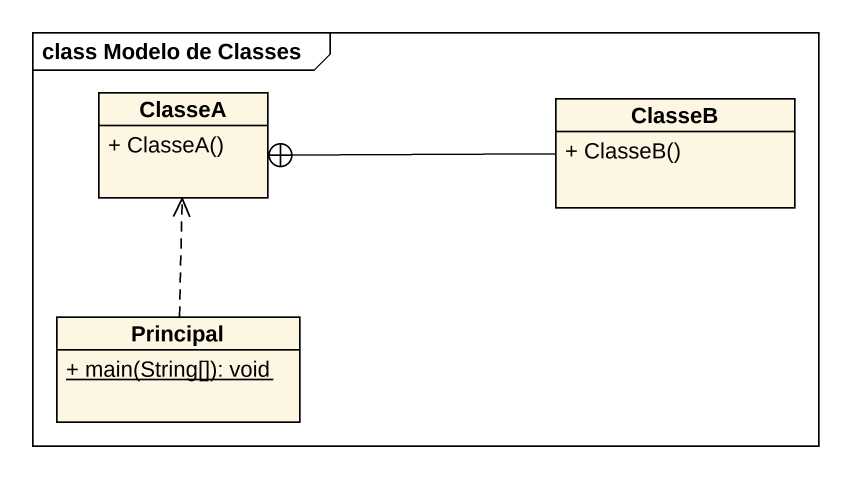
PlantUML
@startuml
mainframe class Modelo de Classes
hide circle
hide empty members
skinparam classAttributeIconSize 0
class ClasseA {
  + ClasseA()
}
class ClasseB {
  + ClasseB()
}
class Principal {
  {static} + main(String[]): void
}
ClasseB -left-+ ClasseA
Principal .up.> ClasseA
@enduml
